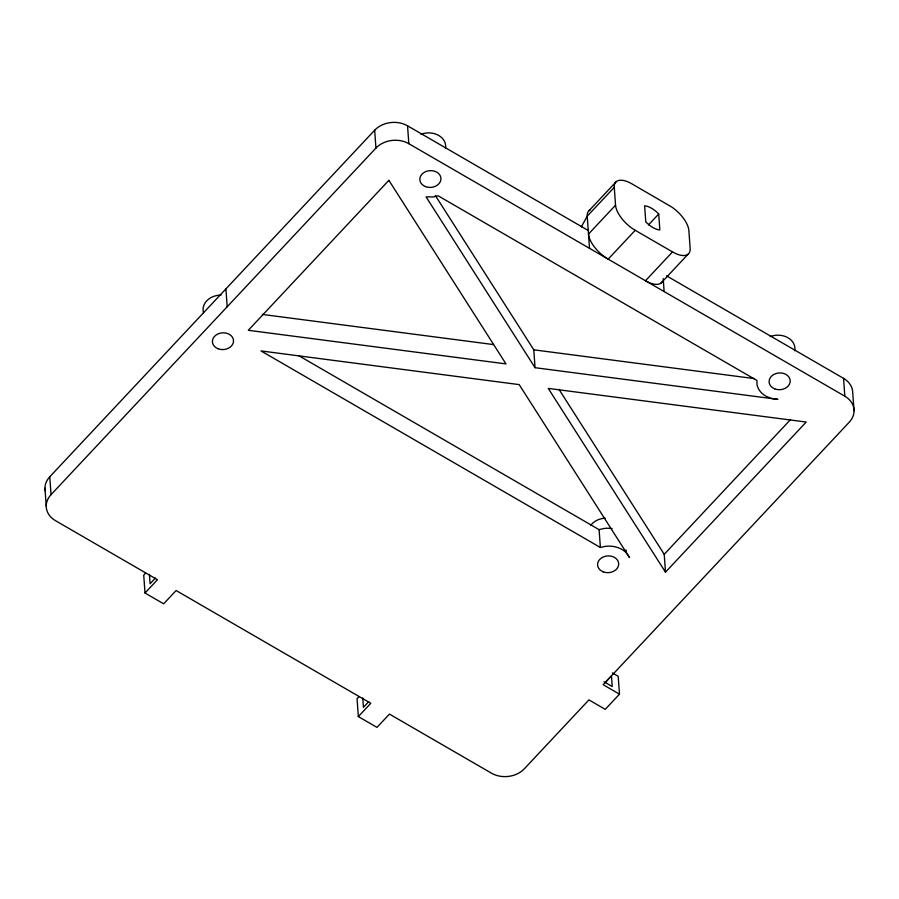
<?xml version="1.0" encoding="UTF-8"?>
<svg xmlns="http://www.w3.org/2000/svg" width="899" height="899" viewBox="0 0 899 899"><rect width="100%" height="100%" fill="white"/><g stroke="black" fill="none" stroke-linecap="round" stroke-linejoin="round"><path stroke-width="1.35" d="M581.316 226.953L587.216 216.187A23.486 10.878 43.2 0 1 590.452 209.725M45.164 490.697A23.486 18.609 -4.1 0 1 49.76 476.796L374.669 130.209A23.486 18.609 -4.1 0 1 387.188 123.197L390.188 122.635A23.486 18.609 -4.1 0 1 407.55 125.826L588.238 230.481M358.341 716.582L370.793 703.288L176.114 590.531L163.663 603.813L145.009 593.014L157.46 579.731L55.457 520.645A23.486 18.609 -4.1 0 1 51.041 494.664L375.939 148.077A23.486 18.609 -4.1 0 1 408.831 143.694L844.824 396.212A23.486 18.609 -4.1 0 1 849.24 422.204L603.162 684.712L619.478 694.163L605.241 709.345L588.924 699.894L524.331 768.791A23.486 18.609 -4.1 0 1 491.45 773.174L389.447 714.098L376.996 727.381L358.341 716.582L357.06 698.714L358.971 696.669M145.638 573.101L143.728 575.146L145.009 593.014M155.426 578.057L150.088 583.743L149.414 574.371M589.205 210.49L616.253 181.643M662.08 281.915A23.486 10.878 43.2 0 1 645.482 280.758L672.519 251.911A23.486 10.878 43.2 0 0 690.151 248.416L688.87 230.549A23.486 10.878 43.2 0 0 671.643 206.972L631.885 183.845A23.486 10.878 43.2 0 0 614.264 187.34L587.216 216.187L589.519 248.349M614.264 187.34L615.545 205.208L588.497 234.055A23.486 10.878 43.2 0 0 608.174 259.148L635.222 230.301L672.519 251.911M648.539 224.851L658.709 213.996A15.856 7.349 43.2 0 0 656.573 211.917L656.203 211.591A15.856 7.349 43.2 0 0 644.639 205.804L645.785 221.851A15.856 7.349 43.2 0 0 659.855 229.953L658.709 213.996M661.125 282.971L688.162 254.114M368.759 701.613L363.421 707.311L362.747 697.927M665.496 572.169L548.266 388.402L806.212 422.047L665.496 572.169L664.215 554.301L790.569 419.507M605.769 681.891L611.466 675.812L612.23 686.533L604.072 681.813M298.502 355.532L599.105 529.646L603.802 528.511A22.902 18.149 -4.1 0 1 612.129 528.612M600.386 547.502L605.083 546.378A22.902 18.149 -4.1 0 1 626.243 552.716L629.525 557.571L519.195 384.615L260.991 350.925L600.386 547.502L599.105 529.646M262.339 314.425L493.562 344.587M435.318 195.488L533.781 349.823L754.025 378.558M535.051 367.691L777.86 399.37L770.949 398.336L765.768 396.111A22.902 18.137 -4.1 0 1 756.969 384.334L756.958 380.468L438.128 195.802L433.442 196.937L426.07 196.859L535.051 367.691L533.781 349.823M666.485 275.802L843.543 378.355A23.486 18.609 -4.1 0 1 852.555 390.436L854.05 410.731M612.376 672.924L618.197 676.295L619.478 694.163M559.009 389.379L664.215 554.301M843.543 378.355L844.824 396.212M663.204 278.566L664.125 291.557M626.041 549.963L626.243 552.716M407.55 125.826L408.831 143.694M374.669 130.209L375.939 148.077M225.919 288.882L227.189 306.75M49.76 476.796L51.041 494.664M44.95 488.269L46.231 506.137M590.598 525.522A17.609 13.957 -4.1 0 1 605.128 518.184M635.222 230.301A23.486 10.878 43.2 0 1 615.545 205.208M770.229 336.563A17.609 13.957 -4.1 0 1 788.018 337.766A17.609 13.957 -4.1 0 1 794.738 350.767M420.968 134.277A17.609 13.957 -4.1 0 1 438.757 135.479A17.609 13.957 -4.1 0 1 445.488 148.481M203.511 312.65A17.609 13.957 -4.1 0 1 221.064 295.063M388.874 180.328L248.304 330.293L505.98 363.904L388.874 180.328M774.736 388.862A10.563 8.372 -4.1 0 0 790.199 380.704A10.563 8.372 -4.1 0 0 774.017 374.377A10.563 8.372 -4.1 0 0 774.736 388.862M218.041 348.745A10.563 8.372 -4.1 0 0 233.515 340.586A10.563 8.372 -4.1 0 0 217.322 334.259A10.563 8.372 -4.1 0 0 218.041 348.745M425.474 186.576A10.563 8.372 -4.1 0 0 440.937 178.418A10.563 8.372 -4.1 0 0 424.755 172.08A10.563 8.372 -4.1 0 0 425.474 186.576M603.207 571.831A10.563 8.372 -4.1 0 0 618.681 563.673A10.563 8.372 -4.1 0 0 602.499 557.346A10.563 8.372 -4.1 0 0 603.207 571.831"/></g></svg>
